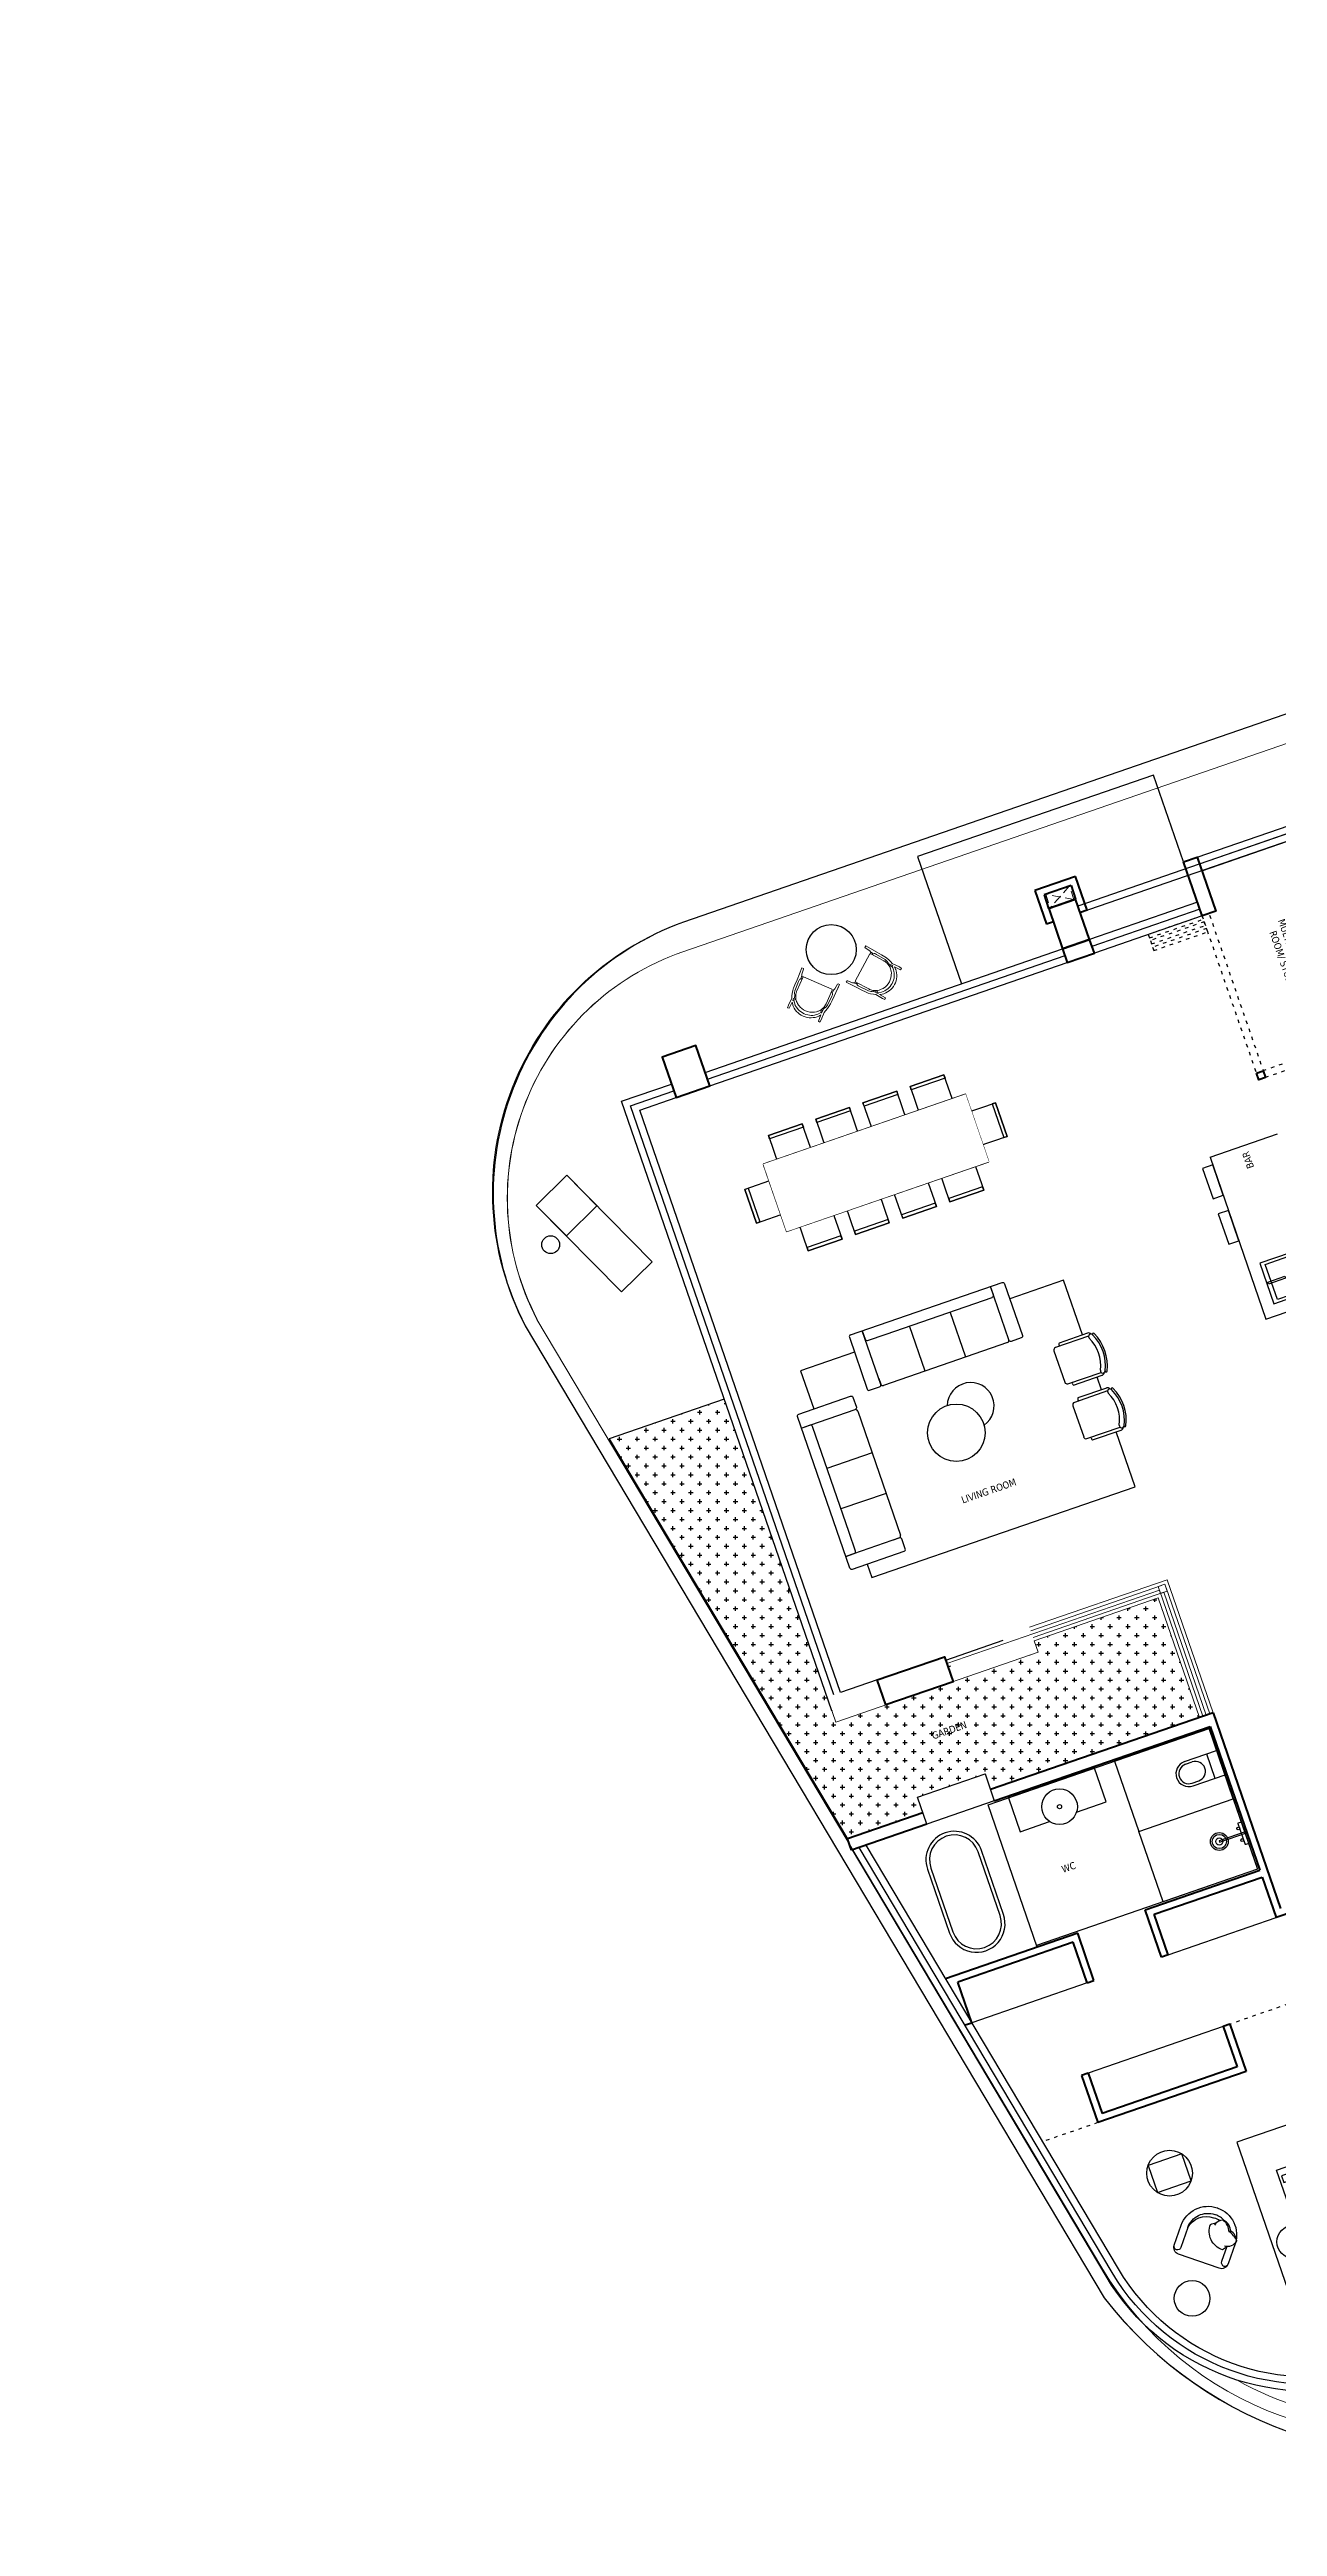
# Model space of a CAD drawing. Header units: millimetres. Extents: x -361681467 to 361175952, y -1292982 to 1550216.
# Drawn here: x -120523 to -103317, y 21703 to 56395 of the extents above; entities that cross this region are included whole.
import ezdxf

# ---------------------------------------------------------------- set-up
doc = ezdxf.new("R2010")
doc.units = ezdxf.units.MM
doc.header["$MEASUREMENT"] = 0
doc.set_wipeout_variables(frame=1)
doc.linetypes.add('ACAD_ISO03W100', pattern=[30, 12, -18])
doc.linetypes.add('HIDDEN', pattern=[0.375, 0.25, -0.125])
for name, color, linetype, lineweight in [('00_duong_QH', 7, 'Continuous', 9), ('AUDIT_I_220808132811-11', 7, 'Continuous', 9), ('KT-Kich thuoc', 159, 'Continuous', 18), ('KT-lomo nuoc', 3, 'HIDDEN', 5), ('KT-Net cat', 1, 'Continuous', 40), ('KT-Net cot vach', 2, 'Continuous', 50), ('KT-Net cua', 87, 'Continuous', 9), ('KT-Net thay', 7, 'Continuous', 15)]:
    doc.layers.add(name, color=color, linetype=linetype, lineweight=lineweight)
for name, color, linetype in [('1VinaPVC-Text', 9, 'Continuous'), ('220403_HDN_Penthouse Plan$0$FURN', 8, 'Continuous'), ('A-_FURN----_E-_N', 251, 'Continuous'), ('A-DRAIN', 251, 'Continuous'), ('A-FURNITURE', 251, 'Continuous'), ('IDEA - dim', 251, 'Continuous'), ('khoanh vung ve sinh', 2, 'Continuous'), ('KT-Net manh', 139, 'Continuous')]:
    doc.layers.add(name, color=color, linetype=linetype)
doc.layers.add('I-FURN', color=7, linetype='Continuous', lineweight=5, true_color=0x848484)
doc.styles.add('Tahoma', font='tahoma.ttf')

# ---------------------------------------------------------------- blocks, each defined once
blk = doc.blocks.new('*U200')
at = {"layer": 'KT-lomo nuoc', "ltscale": 500}
for p, q in [((-346, 50), (28, 198)), ((-318, 248), (0, 0))]:
    blk.add_line(p, q, dxfattribs=at)
blk.add_lwpolyline([(-346, 50), (-318, 248), (28, 198), (0, 0)], close=True, dxfattribs=at)
blk = doc.blocks.new('CTN TN T39')
at = {"layer": 'KT-Net cat'}
for p, q in [((-95835, 17743, 0), (-96402, 17547, 0)), ((-95672, 17270, 0), (-95835, 17743, 0)), ((-96402, 17547, 0), (-96239, 17074, 0)), ((-95897, 17616, 0), (-96275, 17485, 0)), ((-96275, 17485, 0), (-96210, 17296, 0)), ((-96210, 17296, 0), (-95832, 17426, 0)), ((-95897, 17616, 0), (-95832, 17426, 0)), ((-96144, 17107, 0), (-96239, 17074, 0)), ((-95672, 17270, 0), (-95766, 17237, 0))]:
    blk.add_line(p, q, dxfattribs=at)
at = {"layer": 'KT-lomo nuoc', "linetype": 'HIDDEN', "xscale": -0.9999999999999997, "rotation": 10.8976534755902}
blk.add_blockref('*U200', (-96186, 17304, 0), dxfattribs=at)
blk = doc.blocks.new('220403_HDN_Penthouse Plan$0$CH12')
for p, q in [((-312, -149), (-312, -572)), ((-268, -149), (-268, -640)), ((268, -640), (268, -149)), ((312, -572), (312, -149)), ((-232, -675), (232, -675))]:
    blk.add_line(p, q)
for centre, radius, start, end in [((-268, -149), 44.6, 111.9391, 180), ((-274, -77), 13.4, 116.2506, 296.2506), ((-253, -119), 33.5, 116.2506, 296.2506), ((0, -632), 632, 63.7494, 116.2506), ((0, -632), 605, 63.7494, 116.2506), ((0, -632), 538, 63.7494, 116.2506), ((253, -119), 33.5, 243.7494, 63.7494), ((274, -77), 13.4, 243.7494, 63.7494), ((268, -149), 44.6, 0, 68.0609), ((-290, -550), 31.6, 225, 315), ((-232, -640), 35.7, 180, 270), ((232, -640), 35.7, 270, 0), ((290, -550), 31.6, 225, 315)]:
    blk.add_arc(centre, radius, start, end)
blk = doc.blocks.new('A$C24136E9A')
for p, q in [((-1.124, 0.82), (1.124, 0.82)), ((-0.95, 0.026), (-0.95, 0.82)), ((-0.95, 0.82), (-0.95, 0.696)), ((0.95, 0.696), (0.95, 0.82)), ((0.95, 0.03), (0.95, 0.82)), ((-0.924, 0.67), (-0.65, 0.67)), ((-0.65, 0.67), (0.924, 0.67)), ((-0.3, 0), (-0.3, 0.67)), ((0.3, 0), (0.3, 0.67)), ((-0.95, 0.113), (-0.95, 0.03)), ((0.92, 0), (-0.92, 0))]:
    blk.add_line(p, q)
for points in [[(-1.124, 0.82, 0.414214), (-1.15, 0.794), (-1.15, 0.026, 0.414214), (-1.124, 0), (-0.976, 0, 0.414214), (-0.95, 0.026, 0.414214)], [(1.124, 0.82, -0.414214), (1.15, 0.794), (1.15, 0.026, -0.414214), (1.124, 0), (0.976, 0, -0.414214), (0.95, 0.026, -0.414214)]]:
    blk.add_lwpolyline(points, format="xyb")
for centre, radius, start, end in [((-0.924, 0.696), 0.0257, 180, 270), ((0.924, 0.696), 0.0257, 270, 0), ((-0.92, 0.03), 0.03, 180, 270), ((0.92, 0.03), 0.03, 270, 0)]:
    blk.add_arc(centre, radius, start, end)
blk = doc.blocks.new('220403_HDN_Penthouse Plan$0$A$Cece1f3a0')
at = {"layer": '220403_HDN_Penthouse Plan$0$FURN'}
blk.add_circle((0, 0), 436, dxfattribs=at)
blk.add_arc((-338, -313, 0), 356, 105.8233, 339.6737, dxfattribs=at)
blk = doc.blocks.new('Sofa Big')
at = {"extrusion": (-1.87397e-07, 3.28919e-06, 1)}
for points in [[(3951, 504), (3686, 1272), (2930, 1011)], [(756, 261), (0, 0), (183, -532)], [(4216, -265), (4155, -87)], [(934, -2706), (999, -2896), (4686, -1624), (4420, -855)]]:
    blk.add_lwpolyline(points, dxfattribs=at)
at = {"linetype": 'ACAD_ISO03W100'}
for p, xscale, yscale, zscale, rotation in [((2030, 95, 0), 1000, 1000, 1000, 19.03960100166303), ((1100, -1432, 0), 1000.000000000001, 1000.000000000001, 1000.000000000001, 109.039601001663)]:
    blk.add_blockref('A$C24136E9A', p, dxfattribs=dict(at, xscale=xscale, yscale=yscale, zscale=zscale, rotation=rotation))
at = {"extrusion": (-1.87397e-07, 3.28919e-06, 1), "rotation": 289.0396009869327}
for p in [(4264, 281), (4529, -487)]:
    blk.add_blockref('220403_HDN_Penthouse Plan$0$CH12', p, dxfattribs=at)
at = {"linetype": 'Continuous', "extrusion": (-1.87397e-07, 3.28919e-06, 1), "xscale": 0.9230769230769261, "yscale": 0.9230769230769261, "zscale": 0.9230769230769261, "rotation": 199.0396009869326}
blk.add_blockref('220403_HDN_Penthouse Plan$0$A$Cece1f3a0', (2182, -867), dxfattribs=at)
blk = doc.blocks.new('dining table')
at = {"layer": 'A-FURNITURE'}
for points in [[(701, 4506), (701, 4056), (1201, 4056), (1201, 4506)], [(1201, 4506), (1201, 4456), (701, 4456), (701, 4506)], [(1401, 4506), (1401, 4056), (1901, 4056), (1901, 4506)], [(1901, 4506), (1901, 4456), (1401, 4456), (1401, 4506)], [(2101, 4506), (2101, 4056), (2601, 4056), (2601, 4506)], [(2601, 4506), (2601, 4456), (2101, 4456), (2101, 4506)], [(2801, 4506), (2801, 4056), (3301, 4056), (3301, 4506)], [(3301, 4506), (3301, 4456), (2801, 4456), (2801, 4506)], [(142, 3401), (592, 3401), (592, 3901), (142, 3901)], [(142, 3901), (192, 3901), (192, 3401), (142, 3401)], [(501, 4151), (501, 3151), (3501, 3151), (3501, 4151)], [(3859, 3401), (3409, 3401), (3409, 3901), (3859, 3901)], [(3859, 3901), (3809, 3901), (3809, 3401), (3859, 3401)], [(701, 2797), (701, 3247), (1201, 3247), (1201, 2797)], [(1401, 2797), (1401, 3247), (1901, 3247), (1901, 2797)], [(2101, 2797), (2101, 3247), (2601, 3247), (2601, 2797)], [(2801, 2797), (2801, 3247), (3301, 3247), (3301, 2797)], [(1201, 2797), (1201, 2847), (701, 2847), (701, 2797)], [(1901, 2797), (1901, 2847), (1401, 2847), (1401, 2797)], [(2601, 2797), (2601, 2847), (2101, 2847), (2101, 2797)], [(3301, 2797), (3301, 2847), (2801, 2847), (2801, 2797)]]:
    blk.add_lwpolyline(points, close=True, dxfattribs=at)
blk.add_wipeout([(501, 4151), (501, 3151), (3501, 3151), (3501, 4151)])
blk = doc.blocks.new('*U179')
at = {"ltscale": 5}
for points in [[(-300, -450), (300, -450), (300, 0), (-300, 0)], [(-261, -65), (261, -65), (261, -415), (-261, -415)], [(-15, -20), (15, -20), (15, -270), (-15, -270)]]:
    blk.add_lwpolyline(points, close=True, dxfattribs=at)
blk = doc.blocks.new('MATTIAZZI_SHE_SAID_CHAIR_18682 - No Upholstery-2078943-首层平面布置图')
at = {"layer": 'I-FURN'}
for p, q in [((-315, 0), (-314, 29)), ((-314, -29), (-315, 0)), ((-314, 29), (-309, 58)), ((-309, 58), (-302, 86)), ((-302, 86), (-291, 112)), ((-296, 248), (-260, 251)), ((-294, 224), (-296, 248)), ((-198, 220), (-294, 224)), ((-291, 112), (-278, 137)), ((-279, 0), (-278, 26)), ((-278, -26), (-279, 0)), ((-278, 137), (-263, 161)), ((-278, 26), (-274, 51)), ((-274, 51), (-268, 75)), ((-268, 75), (-260, 98)), ((-263, 161), (-245, 182)), ((-260, 251), (-149, 246)), ((-260, 98), (-250, 120)), ((-250, 120), (-237, 141)), ((-245, 182), (-227, 199)), ((-237, 141), (-221, 162)), ((-232, 31), (-234, 0)), ((-234, 0), (-232, -30)), ((-226, 62), (-232, 31)), ((-227, 199), (-198, 220)), ((-216, 92), (-226, 62)), ((-221, 162), (-206, 178)), ((-212, 99), (-216, 92)), ((-201, 121), (-212, 99)), ((-206, 178), (-163, 211)), ((-184, 145), (-201, 121)), ((-175, 155), (-184, 145)), ((-169, 162), (-175, 155)), ((-172, 220), (-144, 221)), ((-147, 195), (-172, 220)), ((-163, 168), (-169, 162)), ((-149, 246), (-121, 258)), ((-140, 186), (-147, 195)), ((-144, 221), (-128, 198)), ((-141, 217), (-107, 220)), ((-128, 198), (-126, 196)), ((-121, 258), (-80, 270)), ((-109, 205), (-114, 203)), ((-104, 207), (-109, 205)), ((-107, 220), (-99, 222)), ((-99, 209), (-104, 207)), ((-99, 222), (-92, 226)), ((-93, 212), (-99, 209)), ((-88, 214), (-93, 212)), ((-92, 226), (-86, 231)), ((-72, 218), (-88, 214)), ((-86, 231), (-79, 235)), ((-80, 270), (-48, 277)), ((-79, 235), (-78, 236)), ((-78, 236), (-67, 242)), ((-67, 242), (-36, 250)), ((-48, 277), (-5, 280)), ((-36, 250), (104, 254)), ((-5, 280), (50, 282)), ((50, 282), (118, 284)), ((104, 254), (124, 254)), ((118, 284), (295, 289)), ((124, 254), (133, 252)), ((133, 252), (142, 249)), ((142, 249), (147, 242)), ((147, 242), (150, 239)), ((150, 239), (153, 239)), ((152, 224), (165, 243)), ((153, 239), (154, 239)), ((154, 239), (163, 239)), ((165, 243), (197, 245)), ((197, 245), (180, 224)), ((191, 216), (191, -216)), ((214, 254), (197, 245)), ((287, 260), (214, 254)), ((233, 287), (295, 289)), ((296, 265), (287, 260)), ((295, 289), (296, 265)), ((-309, -58), (-314, -29)), ((-302, -85), (-309, -58)), ((-291, -112), (-302, -85)), ((-296, -248), (-294, -224)), ((-260, -251), (-296, -248)), ((-294, -224), (-198, -220)), ((-278, -137), (-291, -112)), ((-274, -51), (-278, -26)), ((-264, -158), (-278, -137)), ((-268, -75), (-274, -51)), ((-260, -98), (-268, -75)), ((-245, -182), (-264, -158)), ((-237, -141), (-260, -98)), ((-149, -246), (-260, -251)), ((-232, -195), (-245, -182)), ((-221, -162), (-237, -141)), ((-232, -30), (-232, -31)), ((-232, -31), (-226, -59)), ((-227, -199), (-232, -195)), ((-198, -220), (-227, -199)), ((-226, -59), (-226, -62)), ((-226, -62), (-216, -91)), ((-206, -178), (-221, -162)), ((-216, -91), (-214, -95)), ((-214, -95), (-212, -99)), ((-212, -99), (-201, -121)), ((-184, -197), (-206, -178)), ((-201, -121), (-184, -145)), ((-184, -145), (-175, -155)), ((-162, -211), (-184, -197)), ((-175, -155), (-163, -168)), ((-147, -195), (-172, -220)), ((-172, -220), (-144, -221)), ((-121, -258), (-149, -246)), ((-140, -186), (-147, -195)), ((-144, -221), (-128, -198)), ((-141, -217), (-107, -220)), ((-128, -198), (-126, -196)), ((-80, -270), (-121, -258)), ((-109, -205), (-114, -203)), ((-104, -207), (-109, -205)), ((-107, -220), (-99, -222)), ((-99, -209), (-104, -207)), ((-93, -212), (-99, -209)), ((-99, -222), (-92, -226)), ((-88, -214), (-93, -212)), ((-92, -226), (-86, -231)), ((-72, -218), (-88, -214)), ((-86, -231), (-79, -235)), ((-48, -277), (-80, -270)), ((-79, -235), (-78, -236)), ((-78, -236), (-67, -242)), ((-60, -221), (-72, -218)), ((-67, -242), (-36, -250)), ((-42, -224), (-60, -221)), ((-22, -280), (-48, -277)), ((-37, -224), (-42, -224)), ((-34, -224), (-37, -224)), ((-36, -250), (104, -254)), ((-26, -224), (-34, -224)), ((179, -224), (-26, -224)), ((-12, -280), (-22, -280)), ((39, -282), (-12, -280)), ((118, -284), (39, -282)), ((104, -254), (124, -254)), ((295, -289), (118, -284)), ((124, -254), (133, -252)), ((133, -252), (142, -249)), ((142, -249), (147, -242)), ((147, -242), (150, -239)), ((150, -239), (153, -239)), ((152, -224), (165, -243)), ((153, -239), (162, -239)), ((162, -243), (156, -239)), ((197, -245), (162, -243)), ((186, -223), (179, -224)), ((180, -224), (197, -245)), ((191, -216), (186, -223)), ((197, -245), (214, -254)), ((214, -254), (287, -260)), ((287, -260), (296, -265)), ((296, -265), (295, -289))]:
    blk.add_line(p, q, dxfattribs=at)
for points in [[(-114, 203), (-126, 196), (-141, 187), (-163, 168)], [(191, 216), (186, 223), (179, 224), (-26, 224), (-34, 224), (-37, 224), (-42, 224), (-60, 221), (-72, 218)], [(-114, -203), (-126, -196), (-141, -187), (-163, -168)]]:
    blk.add_lwpolyline(points, dxfattribs=at)
blk = doc.blocks.new('BEDH-1')
for p, q in [((475, 0), (-475, 0)), ((-475, 0), (-475, -1050)), ((-163, -170), (-475, -498)), ((-382, -28), (-382, -215)), ((-21, -28), (-382, -28)), ((475, -170), (-163, -170)), ((-163, -170), (-163, -498)), ((-21, -170), (-21, -28)), ((380, -28), (52, -28)), ((52, -28), (52, -170)), ((380, -170), (380, -28)), ((475, -1050), (475, 0)), ((-207, -215), (-382, -215)), ((-475, -498), (-163, -498)), ((-475, -1050), (475, -1050))]:
    blk.add_line(p, q)
blk = doc.blocks.new('masterbed')
at = {"layer": 'A-DRAIN', "extrusion": (3.45194e-06, 1.86372e-06, 1)}
blk.add_lwpolyline([(1617935, -1683190), (1617485, -1683190), (1617486, -1682747), (1617936, -1682747)], close=True, dxfattribs=at)
at = {"layer": 'A-FURNITURE', "extrusion": (3.45194e-06, 1.86372e-06, 1)}
for points in [[(1617138, -1680847), (1617138, -1680497), (1615038, -1680496), (1615037, -1683096), (1617137, -1683097), (1617137, -1682747)], [(1615436, -1681867), (1615436, -1681046), (1615936, -1681047), (1615936, -1682547), (1615436, -1682546), (1615436, -1682546)]]:
    blk.add_lwpolyline(points, dxfattribs=at)
blk.add_lwpolyline([(1617936, -1680404), (1617486, -1680404), (1617486, -1680847), (1617936, -1680847)], close=True, dxfattribs=at)
at = {"layer": 'A-FURNITURE', "extrusion": (3.45194e-06, 1.86372e-06, 1), "elevation": 18}
for points in [[(1615895, -1681147), (1615477, -1681146), (1615477, -1681243), (1615895, -1681243)], [(1615895, -1682447), (1615476, -1682446), (1615476, -1682350), (1615895, -1682350)]]:
    blk.add_lwpolyline(points, close=True, dxfattribs=at)
at = {"layer": 'A-FURNITURE', "extrusion": (3.45194e-06, 1.86372e-06, 1), "elevation": 1}
blk.add_lwpolyline([(1615436, -1682546), (1615436, -1682278)], dxfattribs=at)
at = {"layer": 'A-FURNITURE', "extrusion": (3.45194e-06, 1.86372e-06, 1)}
blk.add_circle((1615331, -1682073, 2), 231, dxfattribs=at)
at = {"layer": 'A-FURNITURE', "extrusion": (-3.45194e-06, -1.86372e-06, -1), "xscale": 2.000000000000002, "yscale": 2.000000000000002, "zscale": -2.000000000000001, "rotation": 90.01650427842516}
blk.add_blockref('BEDH-1', (-1617936, -1681797, -2), dxfattribs=at)
blk = doc.blocks.new('A$C2A980E36')
at = {"ltscale": 0.5}
blk.add_lwpolyline([(-10, 0), (10, 0), (10, 400), (-10, 400)], close=True, dxfattribs=at)
blk.add_lwpolyline([(160, 60), (160, 30, -0.414214), (150, 20), (-150, 20, -0.414214), (-160, 30), (-160, 60, -0.414214), (-150, 70), (150, 70, -0.414214)], format="xyb", close=True, dxfattribs=at)
for centre, radius in [((0, 400), 125), ((0, 400), 100), ((0, 400), 50), ((-85, 90), 20), ((85, 90), 20)]:
    blk.add_circle(centre, radius, dxfattribs=at)
blk = doc.blocks.new('qweewe')
for p, q in [((-226618, -3043560, 0), (-226618, -3043200, 0)), ((-226143, -3043200, 0), (-226618, -3043200, 0)), ((-226468, -3043560, 0), (-226468, -3043200, 0)), ((-226143, -3043240, 0), (-226243, -3043240, 0)), ((-226143, -3043520, 0), (-226243, -3043520, 0)), ((-226143, -3043560, 0), (-226618, -3043560, 0))]:
    blk.add_line(p, q)
for centre, radius, start, end in [((-226143, -3043380, 0), 180, 270, 90), ((-226243, -3043380, 0), 140, 90, 270), ((-226143, -3043380, 0), 140, 270, 90)]:
    blk.add_arc(centre, radius, start, end)
blk = doc.blocks.new('A$Cb09b4961')
at = {"layer": 'KT-Net manh'}
h = blk.add_hatch(dxfattribs=at)
h.set_pattern_fill('CHUTHAP', color=256, scale=500)
h.set_pattern_definition([(0, (114306.84, -22692.18), (125, 125), [62.5, -187.5]), (90, (114338.09, -22723.43), (-125, 125), [62.5, -187.5])])
h.paths.add_polyline_path([(1626, 14242), (3239, 14799), (4800, 10276), (7635, 11255), (7581, 11416), (9320, 12016), (9898, 10343), (6968, 9331), (6892, 9551), (5946, 9224), (6022, 9005), (4965, 8640)])
at = {"layer": '00_duong_QH', "elevation": 0}
blk.add_lwpolyline([(1626, 14242), (3239, 14799), (4800, 10276), (7635, 11255), (7581, 11416), (9320, 12016), (9898, 10343), (6968, 9331), (6892, 9551), (5946, 9224), (6022, 9005), (4965, 8640)], close=True, dxfattribs=at)
at = {"layer": 'A-_FURN----_E-_N', "linetype": 'Continuous', "elevation": 0}
for points in [[(13645, 23697), (13160, 25102), (2665, 21481, 0.451905), (448, 15828), (8561, 2214, 0.310679), (14724, 243), (26475, 4308), (25981, 5739)], [(14401, 1742), (12501, 1086, -0.3554), (8589, 2516), (5033, 8486)], [(14369, 1836), (12469, 1180, -0.3554), (8675, 2567), (5129, 8519)], [(14336, 1931), (12436, 1275, -0.3554), (8761, 2618), (5226, 8552)]]:
    blk.add_lwpolyline(points, format="xyb", dxfattribs=at)
at = {"layer": 'A-FURNITURE', "elevation": 0}
for points in [[(1032, 17935), (605, 17514), (1799, 16303), (2226, 16725)], [(1032, 17935), (605, 17514), (1026, 17087), (1454, 17508)]]:
    blk.add_lwpolyline(points, close=True, dxfattribs=at)
blk.add_lwpolyline([(3239, 14799), (1626, 14242), (4965, 8640)], dxfattribs=at)
at = {"layer": 'A-FURNITURE', "elevation": -2}
for points in [[(7151, 7583), (6842, 8478, 1), (6086, 8217), (6395, 7322, 1)], [(7104, 7566), (6795, 8462, 1), (6133, 8233), (6442, 7338, 1)]]:
    blk.add_lwpolyline(points, format="xyb", close=True, dxfattribs=at)
at = {"layer": 'A-FURNITURE'}
blk.add_circle((806, 16963, 0), 125, dxfattribs=at)
at = {"layer": 'IDEA - dim'}
for p, q in [((9864, 22391, 0), (13267, 23566, 0)), ((9897, 22297, 0), (13299, 23472, 0)), ((9929, 22202, 0), (13332, 23377, 0)), ((9871, 21759, 0), (8358, 21237, 0)), ((9903, 21664, 0), (8391, 21142, 0)), ((9936, 21570, 0), (8424, 21048, 0)), ((1798, 18972, 0), (2498, 19214, 0)), ((1925, 18910, 0), (2530, 19119, 0)), ((2053, 18848, 0), (2563, 19024, 0)), ((10045, 18190, 0), (10990, 18517, 0)), ((10045, 18190, 0), (10828, 15922, 0)), ((10828, 15922, 0), (11773, 16248, 0)), ((6341, 11146, 0), (7145, 11424, 0)), ((6374, 11052, 0), (6411, 11065, 0)), ((7624, 7124, 0), (6936, 9116, 0)), ((9703, 7842, 0), (10743, 8201, 0)), ((9459, 7018, 0), (10971, 7540, 0)), ((7624, 7124, 0), (6340, 6681, 0)), ((8325, 6626, 0), (6706, 6067, 0)), ((10229, 6014, 0), (8338, 5361, 0))]:
    blk.add_line(p, q, dxfattribs=at)
at = {"layer": 'IDEA - dim', "elevation": 0}
for points in [[(9675, 22326), (9255, 23542), (5947, 22400), (6562, 20617)], [(6936, 9116), (10032, 10185), (10711, 8217), (7615, 7148)], [(8174, 9015), (8588, 9158), (8425, 9630), (7219, 9214), (7383, 8742), (7796, 8884)]]:
    blk.add_lwpolyline(points, dxfattribs=at)
at = {"layer": 'IDEA - dim', "extrusion": (5.17063e-06, -2.51666e-06, 1), "elevation": 0}
for points in [[(10083, 18081), (9941, 18032), (10088, 17607), (10229, 17656)], [(10303, 17443), (10161, 17394), (10308, 16969), (10450, 17018)]]:
    blk.add_lwpolyline(points, close=True, dxfattribs=at)
at = {"layer": 'IDEA - dim', "elevation": 0}
for points in [[(10371, 9201), (10032, 10185), (8708, 9728), (9048, 8744)], [(10371, 9201), (10711, 8217), (9388, 7760), (9048, 8744)]]:
    blk.add_lwpolyline(points, close=True, dxfattribs=at)
at = {"layer": 'IDEA - dim', "extrusion": (-2.36718e-06, 1.09161e-06, 1), "elevation": 0}
for points in [[(9889, 2725), (9604, 2824, -0.414214), (9543, 2950), (9641, 3230, -0.414214), (10144, 3473), (10148, 3472), (10153, 3470, -0.414214), (10396, 2967), (10299, 2687, -0.414214), (10173, 2627), (9889, 2725)], [(9734, 3197), (9637, 2918, -0.414214), (9574, 2887), (9574, 2887, -0.414214), (9543, 2950)], [(9734, 3197, -0.414214), (10111, 3380), (10116, 3378)], [(9734, 3197, -0.372719), (10095, 3333), (10100, 3332)], [(10270, 2935, -0.165541), (10220, 2884, -0.425989), (10051, 3242, -0.121523), (10126, 3257, 7.115464)], [(10180, 3292, 0.072384), (10104, 3330), (10100, 3332)], [(10333, 3139, 0.306663), (10232, 3299, 0.30633), (10106, 3229, -0.872847)], [(10247, 3292, 0.130591), (10121, 3377), (10116, 3378)], [(10420, 3012, 0.14773), (10312, 3139, 0.213343), (10232, 3299, 0.178662)], [(10246, 2941, 0.356772), (10420, 3012, 0.249542), (10333, 3151, -9.61688)], [(10280, 2934), (10206, 2720, 0.414214), (10236, 2657), (10236, 2657, 0.414214), (10299, 2687)]]:
    blk.add_lwpolyline(points, format="xyb", dxfattribs=at)
at = {"layer": 'IDEA - dim'}
for centre, radius in [((4738, 21096, -2), 350), ((7936, 9092, 0), 250), ((7936, 9092, 0), 30), ((9478, 3959, 0), 320)]:
    blk.add_circle(centre, radius, dxfattribs=at)
at = {"layer": 'IDEA - dim', "extrusion": (-5.01857e-06, -2.58194e-06, 1)}
blk.add_circle((9794, 2205, 0), 250, dxfattribs=at)
at = {"layer": 'khoanh vung ve sinh', "elevation": 0}
for points in [[(5946, 9224), (6892, 9551), (7022, 9173), (6077, 8846)], [(9177, 4066), (9307, 3688), (9780, 3851), (9649, 4229)]]:
    blk.add_lwpolyline(points, close=True, dxfattribs=at)
at = {"layer": 'KT-Net cat'}
for p, q in [((10087, 10408, 0), (6968, 9331, 0)), ((10087, 10408, 0), (11033, 7667, 0)), ((7022, 9173, 0), (10047, 10217, 0)), ((10047, 10217, 0), (10743, 8201, 0)), ((6022, 9005, 0), (4965, 8640, 0)), ((6077, 8846, 0), (5019, 8481, 0)), ((5019, 8481, 0), (4965, 8640, 0)), ((9136, 7647, 0), (10743, 8201, 0)), ((9263, 7585, 0), (10776, 8107, 0)), ((10776, 8107, 0), (10971, 7540, 0)), ((9364, 6985, 0), (9136, 7647, 0)), ((8191, 7320, 0), (6340, 6681, 0)), ((8419, 6659, 0), (8191, 7320, 0)), ((9459, 7018, 0), (9263, 7585, 0)), ((11231, 7629, 0), (10971, 7540, 0)), ((8129, 7193, 0), (6511, 6634, 0)), ((8325, 6626, 0), (8129, 7193, 0)), ((9459, 7018, 0), (9364, 6985, 0)), ((6706, 6067, 0), (6511, 6634, 0)), ((8325, 6626, 0), (8419, 6659, 0)), ((6612, 6035, 0), (6706, 6067, 0)), ((10323, 6046, 0), (10229, 6014, 0)), ((10229, 6014, 0), (10424, 5447, 0)), ((10323, 6046, 0), (10552, 5385, 0)), ((8338, 5361, 0), (8244, 5328, 0)), ((8244, 5328, 0), (8472, 4667, 0)), ((8338, 5361, 0), (8534, 4794, 0)), ((10552, 5385, 0), (8472, 4667, 0)), ((10424, 5447, 0), (8534, 4794, 0))]:
    blk.add_line(p, q, dxfattribs=at)
at = {"layer": 'KT-Net cat', "elevation": 0}
for points in [[(9675, 22326), (9864, 22391), (10125, 21635), (9936, 21570)], [(8358, 21237), (7980, 21106), (8045, 20917), (8424, 21048)], [(10696, 19368), (10791, 19400), (10823, 19306), (10729, 19273)]]:
    blk.add_lwpolyline(points, close=True, dxfattribs=at)
at = {"layer": 'KT-Net cot vach', "elevation": 0}
for points in [[(7980, 21106), (8358, 21237), (8162, 21804), (7784, 21673)], [(2563, 19024), (3036, 19188), (2840, 19755), (2367, 19592)], [(5379, 10867), (6325, 11193), (6445, 10843), (5500, 10517)]]:
    blk.add_lwpolyline(points, close=True, dxfattribs=at)
at = {"layer": 'KT-Net cua'}
for p, q in [((7532, 11557, 0), (9366, 12190, 0)), ((9318, 12174, 0), (9413, 12207, 0)), ((9351, 12080, 0), (9318, 12174, 0)), ((9446, 12112, 0), (9413, 12207, 0)), ((10040, 10392, 0), (9429, 12159, 0)), ((6357, 11099, 0), (9335, 12127, 0)), ((7565, 11463, 0), (9398, 12096, 0)), ((9945, 10359, 0), (9335, 12127, 0)), ((9351, 12080, 0), (9446, 12112, 0)), ((9992, 10375, 0), (9398, 12096, 0))]:
    blk.add_line(p, q, dxfattribs=at)
at = {"layer": 'KT-Net manh', "linetype": 'ACAD_ISO03W100', "ltscale": 4}
for p, q in [((10729, 19273, 0), (9675, 22326, 0)), ((10039, 21579, 0), (10823, 19306, 0)), ((12303, 19922, 0), (10696, 19368, 0)), ((12336, 19828, 0), (10729, 19273, 0)), ((11363, 6405, 0), (10323, 6046, 0)), ((8472, 4667, 0), (7700, 4400, 0))]:
    blk.add_line(p, q, dxfattribs=at)
at = {"layer": 'KT-Net manh', "linetype": 'ACAD_ISO03W100', "ltscale": 4, "elevation": 0}
for points in [[(9936, 21570), (9180, 21309), (9196, 21262), (9952, 21523)], [(9965, 21485), (9209, 21224), (9226, 21176), (9982, 21437)], [(9997, 21392), (9241, 21131), (9257, 21084), (10014, 21345)]]:
    blk.add_lwpolyline(points, close=True, dxfattribs=at)
at = {"layer": 'KT-Net thay', "elevation": 0}
for points in [[(7516, 11605), (9444, 12270), (10087, 10408)], [(7581, 11416), (9320, 12016), (9898, 10343)]]:
    blk.add_lwpolyline(points, dxfattribs=at)
at = {"layer": 'A-FURNITURE'}
for name, p, rotation in [('Sofa Big', (4308, 15196, 0), 0.007536977211335638), ('qweewe', (794094, -2939701, 0), 199.1425784028312), ('masterbed', (-2064617, 1065821, 2), 19.04713796363428)]:
    blk.add_blockref(name, p, dxfattribs=dict(at, rotation=rotation))
at = {"layer": 'A-FURNITURE', "extrusion": (0, 0, -1), "xscale": -0.9999999999999993, "zscale": -0.9999999999999993, "rotation": 250.9528620317824}
blk.add_blockref('A$C2A980E36', (-10553, 8735, 0), dxfattribs=at)
at = {"layer": 'IDEA - dim', "xscale": -0.9999999999999993, "rotation": 246.2538987414845}
blk.add_blockref('MATTIAZZI_SHE_SAID_CHAIR_18682 - No Upholstery-2078943-首层平面布置图', (4471, 20453, -2), dxfattribs=at)
at = {"layer": 'IDEA - dim', "rotation": 151.8403771857838}
blk.add_blockref('MATTIAZZI_SHE_SAID_CHAIR_18682 - No Upholstery-2078943-首层平面布置图', (5345, 20755, -2), dxfattribs=at)
at = {"layer": 'IDEA - dim', "extrusion": (-5.17063e-06, 2.51666e-06, -1), "xscale": -1.000000000000001, "zscale": -1.000000000000001, "rotation": 250.9532626175977}
blk.add_blockref('*U179', (-10842, 16419, 0), dxfattribs=at)
at = {"layer": '1VinaPVC-Text', "style": 'Tahoma', "text_generation_flag": 6}
for s, rotation, p in [('BAR', 289.0471, (10664, 18050, 0)), ('LIVING ROOM', 199.0455, (6581, 13337, 0)), ('GARDEN', 199.0455, (6167, 10033, 0)), ('WC', 199.0455, (7986, 8164, 0))]:
    blk.add_text(s, height=100, rotation=rotation, dxfattribs=at).set_placement(p)
at = {"layer": '1VinaPVC-Text', "extrusion": (2.70485e-06, 1.88087e-06, 1), "insert": (10778, 22010, 0), "char_height": 100, "attachment_point": 4, "text_direction": (0.326346, -0.94525, 1e-06), "style": 'Tahoma'}
blk.add_mtext_dynamic_manual_height_columns('\\pi547.89305;MULTI-PURPOSE\\P\\pi665.82455;ROOM/ STUDY', width=1557.77, gutter_width=6000, heights=[0], dxfattribs=at)
at = {"layer": 'A-FURNITURE', "rotation": 19.0471379636342}
blk.add_blockref('dining table', (4666, 14005, 0), dxfattribs=at)
at = {"layer": 'IDEA - dim'}
for p, q in [((2970, 19377, 0), (7980, 21106, 0)), ((3003, 19282, 0), (8013, 21012, 0)), ((3036, 19188, 0), (8045, 20917, 0))]:
    blk.add_line(p, q, dxfattribs=at)
at = {"layer": 'IDEA - dim', "elevation": 0}
for points in [[(4746, 10437), (4745, 10436), (1798, 18972)], [(4774, 10658), (1925, 18910)], [(5379, 10867), (4869, 10691), (2053, 18848)]]:
    blk.add_lwpolyline(points, dxfattribs=at)

msp = doc.modelspace()

# ---------------------------------------------------------------- linework, layer by layer
at = {"layer": '00_duong_QH', "color": 251, "extrusion": (7.52316e-37, 3.29453e-06, 1), "elevation": -0.7}
for points in [[(-73558.8, 45793.9), (-75577.2, 45087.9), (-77995, 52090.9, 0.3654504), (-82706.7, 54156.4), (-111642.4, 44174.2, 0.4561586), (-113858.8, 38521.1), (-105745.6, 24907.3, 0.3106789), (-99582.6, 22936), (-77059.8, 30727.4, 0.2299221), (-76774.9, 31142.1), (-76554, 32158.8, -0.2831678), (-76095.2, 32660.4), (-71674.8, 34181), (-71674.8, 34181)], [(-78171.5, 52030, 0.3727735), (-82212.1, 53914.3), (-111647.8, 43759.2, 0.4585216), (-113692.5, 38607.4), (-105778.2, 25327.4, 0.355305), (-100030.2, 23225.5), (-77235.6, 31089.8, 0.2042795), (-77169.3, 31210.9), (-76945.5, 32240.8, -0.2754116), (-76217.7, 33041.3), (-71805.3, 34559.2)], [(-103882.8, 23752.5, 0.213773), (-100095.4, 23414.5), (-77363.9, 31257.1), (-77141.2, 32282, -0.2743066), (-76279.5, 33231.5), (-71870.3, 34748.3)]]:
    msp.add_lwpolyline(points, format="xyb", dxfattribs=at)
at = {"layer": 'A-_FURN----_E-_N', "linetype": 'Continuous', "elevation": 0}
for points in [[(-106111.9, 44402.2), (-101007.6, 46164.5)], [(-106079.3, 44307.7), (-100974.9, 46069.9)]]:
    msp.add_lwpolyline(points, dxfattribs=at)
at = {"layer": 'AUDIT_I_220808132811-11', "elevation": 0}
for points in [[(-75583.8, 45106.9), (-77998.7, 52101.6, 0.3643585), (-82706.7, 54156.4), (-111642.4, 44174.2, 0.4519048), (-113858.8, 38521.1), (-105745.6, 24907.3, 0.3106789), (-99582.6, 22936), (-77059.8, 30727.4, 0.2299221), (-76774.9, 31142.1), (-76554, 32158.8, -0.27899), (-76095.2, 32660.4), (-71674.8, 34181, -0.4143404), (-71022.3, 33863.9), (-62693, 9773.2, 0.3197537), (-57495, 6070.4), (-12357.6, 6070.4, 0.4808686), (-7217, 12501.3), (-7825.7, 15196.4), (-7870.9, 15396.9), (-9646.4, 23916.5)], [(-113687.9, 38609.8, -0.4594567), (-111647.8, 43759.2), (-82212.1, 53914.3)]]:
    msp.add_lwpolyline(points, format="xyb", dxfattribs=at)

# ---------------------------------------------------------------- block references
at = {"layer": 'KT-Kich thuoc', "color": 2}
msp.add_blockref('CTN TN T39', (-10313, 27070.4, 0), dxfattribs=at)

# ---------------------------------------------------------------- next in the draw order: block references
at = {"layer": 'KT-Kich thuoc'}
msp.add_blockref('A$Cb09b4961', (-114306.8, 22692.2), dxfattribs=at)

doc.saveas('drawing.dxf')
